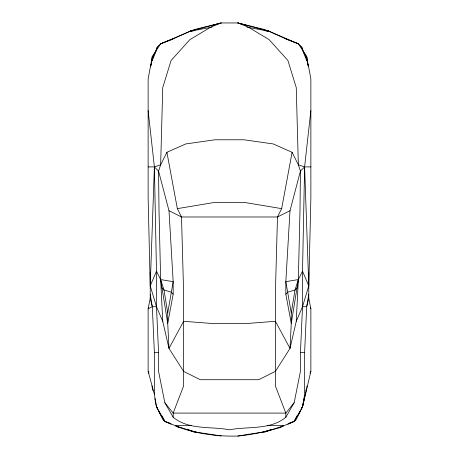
<?xml version="1.0" encoding="UTF-8"?>
<svg xmlns="http://www.w3.org/2000/svg" width="459" height="459" viewBox="0 0 459 459"><rect width="100%" height="100%" fill="white"/><g stroke="black" fill="none" stroke-linecap="round" stroke-linejoin="round"><path stroke-width="0.69" d="M148.131 110.579L154.39 166.91L156.479 271.229L156.479 306.698L158.562 352.598L158.562 371.371L164.821 402.669L173.169 417.271C188.919 430.261 210.79 426.164 229.5 429.79C248.21 426.164 270.081 430.261 285.831 417.271L294.179 402.669L300.438 371.371L300.438 352.598L302.521 306.698L302.521 271.229L304.61 166.91L310.869 110.579M287.827 424.168L294.179 421.448L296.262 419.36L302.521 406.84L304.61 394.321L304.61 352.598L306.698 306.698L308.781 294.179M296.262 321.3L298.35 279.571L299.991 210.721L300.438 171.081L298.35 164.821L292.09 152.302L273.312 143.96L244.102 139.788L214.898 139.788L185.688 143.96L166.91 152.302L160.65 164.821L158.562 171.081L159.009 210.721L160.65 279.571L162.738 321.3L168.998 348.421L183.6 371.371L200.29 379.719L258.71 379.719L275.4 371.371L290.002 348.421L296.262 321.3L302.521 306.698L308.781 285.831L310.869 198.202L310.869 79.281C308.947 67.886 307.014 55.591 300.438 45.9M310.869 166.91L304.61 166.91L300.438 171.081L290.002 210.721L285.831 281.66L285.831 294.179L291.27 323.388L290.002 348.421L275.4 321.3L248.279 323.388L210.721 323.388L183.6 321.3L168.998 348.421L167.73 323.388L167.73 312.952L173.169 281.66L168.998 210.721L158.562 171.081L154.39 166.91L148.131 166.91M150.661 64.679L150.512 66.762L152.302 56.331L154.58 52.917M291.27 312.952L294.999 290.002L298.35 279.571L285.831 281.66L291.27 312.952L291.27 323.388L298.35 279.571L302.521 271.229L308.781 285.831L304.61 166.91L298.35 164.821L296.262 87.629L287.919 60.502L269.14 39.64L248.279 27.121L237.848 22.95L221.152 22.95L194.031 29.651L160.65 43.812L156.479 47.988L156.479 49.377M151.143 65.373L152.302 56.331M306.813 387.367L307.042 385.979M167.73 312.952L164.001 290.002L160.65 279.571L173.169 281.66L173.169 294.179L167.73 323.388L160.65 279.571L156.479 271.229L150.219 285.831L156.479 306.698L162.738 321.3M285.831 417.271L285.831 413.1L275.4 385.979L275.4 292.09L277.488 216.981L281.66 208.638L292.09 152.302M150.219 272.617L150.219 298.35L148.131 308.781L148.131 371.371L154.39 394.321L156.479 406.84L162.738 419.36L164.821 421.448L171.173 424.168M175.619 426.072C195.304 433.675 216.797 436.618 237.848 436.05C257.338 434.197 276.289 429.417 294.179 421.448L302.521 406.84L304.191 398.498M301.27 408.091L302.521 406.84L306.698 388.062L305.935 390.718M302.521 406.84L310.869 371.371L310.869 308.781L308.781 298.35L308.781 272.617M308.781 298.35L306.698 306.698L302.521 306.698M154.39 54.248L156.479 50.071L160.65 43.812L171.523 39.64L189.86 31.298L221.152 22.95L210.721 27.121L189.86 39.64L171.081 60.502L162.738 87.629L160.65 164.821L154.39 166.91L150.219 285.831L148.131 198.202L148.131 79.281C150.053 67.886 151.986 55.591 158.562 45.9M148.55 307.53L148.131 308.781L152.302 306.698L156.479 306.698M152.302 60.502L156.479 50.071M309.974 373.161L310.869 371.371M288.763 423.25L294.179 421.448L296.996 415.814M294.179 421.448L300.438 411.012M294.179 402.669L285.831 413.1L173.169 413.1L164.821 402.669M285.831 294.179L287.919 292.09L294.999 290.002L297.088 287.919M290.002 210.721L277.488 216.981L181.512 216.981L168.998 210.721M251.062 433.864L264.969 431.879L267.35 430.685M281.958 426.514L279.571 427.702L264.969 431.879L262.818 431.879M283.381 426.072L279.571 427.702L278.183 427.702M160.65 43.812L173.967 38.487M264.969 431.879L271.487 429.268M210.968 25.859L221.152 22.95M194.031 30.742L189.86 31.298L212.115 27.121M166.91 152.302L177.34 208.638L214.898 202.379L244.102 202.379L281.66 208.638M237.848 436.05L250.362 433.962M246.885 27.121L269.14 31.298L298.35 43.812L302.521 47.988L302.521 49.377M150.219 294.179L152.302 306.698L154.39 352.598L158.562 352.598M300.438 352.598L304.61 352.598M158.562 411.012L164.821 421.448L175.252 425.619L191.288 425.619M267.712 425.619L283.748 425.619M180.817 427.702L179.429 427.702L177.042 426.514M175.252 425.619L194.031 431.879L196.182 431.879M264.969 30.742L269.14 31.298L287.477 39.64L298.35 43.812L302.521 50.071L304.61 54.248M187.513 429.268L194.031 431.879L207.938 433.864M208.638 433.962L221.152 436.05M248.032 25.859L237.848 22.95L264.969 29.651L269.14 31.298A163.496 146.237 0 0 0 265.044 30.432M237.848 22.95L269.14 31.298M154.809 398.498L156.479 406.84L164.821 421.448L170.237 423.25M285.033 38.487L298.35 43.812M191.65 430.685L194.031 431.879M173.169 294.179L171.081 292.09L164.001 290.002L161.912 287.919M156.479 406.84L157.73 408.091M304.42 52.917L306.698 56.331L308.437 66.762L308.339 64.679M177.34 208.638L181.512 216.981L183.6 292.09L183.6 385.979L173.169 413.1L173.169 417.271M148.131 371.371L149.026 373.161M162.004 415.814L164.821 421.448M302.521 50.071L306.698 60.502M310.45 307.53L310.869 308.781M152.302 388.062L153.065 390.718M150.219 298.35L152.302 306.698M307.857 65.373L306.698 56.331M151.958 385.979L152.187 387.367M154.39 352.598L154.39 394.321M189.86 31.298A163.496 146.237 0 0 1 193.956 30.432"/></g></svg>
